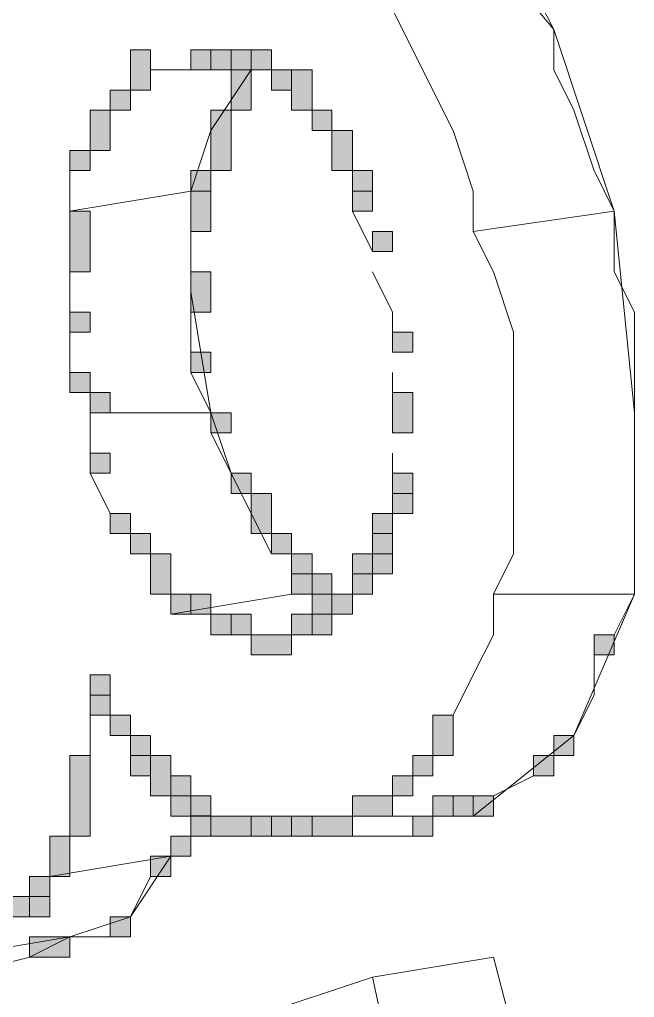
# Model space of a CAD drawing. Header units: inches. Extents: x 11 to 682, y 148 to 1119.
# Drawn here: x 605.49 to 607.32, y 368.52 to 371.43 of the extents above; entities that cross this region are included whole.
import ezdxf

# ---------------------------------------------------------------- set-up
doc = ezdxf.new("R2010")
doc.units = ezdxf.units.IN
doc.header["$MEASUREMENT"] = 0
doc.layers.add('图层 1', color=7, linetype='Continuous')

msp = doc.modelspace()

# ---------------------------------------------------------------- hatches: boundary and pattern name
at = {"layer": '图层 1', "true_color": 0xffffff}
h = msp.add_hatch(color=7, dxfattribs=at)
h.dxf.hatch_style = 2
h.paths.add_polyline_path([(605.8203, 371.2197), (605.8799, 371.2197), (605.8799, 371.3398), (605.8203, 371.3398)])
h = msp.add_hatch(color=7, dxfattribs=at)
h.dxf.hatch_style = 2
h.paths.add_polyline_path([(606, 371.2803), (606.1201, 371.2803), (606.1201, 371.3398), (606, 371.3398)])
h = msp.add_hatch(color=7, dxfattribs=at)
h.dxf.hatch_style = 2
h.paths.add_polyline_path([(606.0596, 371.2803), (606.1797, 371.2803), (606.1797, 371.3398), (606.0596, 371.3398)])
h = msp.add_hatch(color=7, dxfattribs=at)
h.dxf.hatch_style = 2
h.paths.add_polyline_path([(606.1201, 371.2803), (606.2402, 371.2803), (606.2402, 371.3398), (606.1201, 371.3398)])
h = msp.add_hatch(color=7, dxfattribs=at)
h.dxf.hatch_style = 2
h.paths.add_polyline_path([(606.1797, 371.2803), (606.2402, 371.2803), (606.2402, 371.3398), (606.1797, 371.3398)])
h = msp.add_hatch(color=7, dxfattribs=at)
h.dxf.hatch_style = 2
h.paths.add_polyline_path([(606.1797, 371.2803), (606.2402, 371.2803), (606.2402, 371.3398), (606.1797, 371.3398)])
h = msp.add_hatch(color=7, dxfattribs=at)
h.dxf.hatch_style = 2
h.paths.add_polyline_path([(606.1201, 371.1602), (606.1797, 371.1602), (606.1797, 371.2803), (606.1201, 371.2803)])
h = msp.add_hatch(color=7, dxfattribs=at)
h.dxf.hatch_style = 2
h.paths.add_polyline_path([(606.2402, 371.2197), (606.2998, 371.2197), (606.2998, 371.2803), (606.2402, 371.2803)])
h = msp.add_hatch(color=7, dxfattribs=at)
h.dxf.hatch_style = 2
h.paths.add_polyline_path([(606.2402, 371.2197), (606.2998, 371.2197), (606.2998, 371.2803), (606.2402, 371.2803)])
h = msp.add_hatch(color=7, dxfattribs=at)
h.dxf.hatch_style = 2
h.paths.add_polyline_path([(606.2998, 371.1602), (606.3604, 371.1602), (606.3604, 371.2803), (606.2998, 371.2803)])
h = msp.add_hatch(color=7, dxfattribs=at)
h.dxf.hatch_style = 2
h.paths.add_polyline_path([(605.7598, 371.1602), (605.8203, 371.1602), (605.8203, 371.2197), (605.7598, 371.2197)])
h = msp.add_hatch(color=7, dxfattribs=at)
h.dxf.hatch_style = 2
h.paths.add_polyline_path([(605.7598, 371.1602), (605.8203, 371.1602), (605.8203, 371.2197), (605.7598, 371.2197)])
h = msp.add_hatch(color=7, dxfattribs=at)
h.dxf.hatch_style = 2
h.paths.add_polyline_path([(605.7002, 371.04), (605.7598, 371.04), (605.7598, 371.1602), (605.7002, 371.1602)])
h = msp.add_hatch(color=7, dxfattribs=at)
h.dxf.hatch_style = 2
h.paths.add_polyline_path([(606.0596, 370.9805), (606.1201, 370.9805), (606.1201, 371.1602), (606.0596, 371.1602)])
h = msp.add_hatch(color=7, dxfattribs=at)
h.dxf.hatch_style = 2
h.paths.add_polyline_path([(606.3604, 371.0996), (606.4199, 371.0996), (606.4199, 371.1602), (606.3604, 371.1602)])
h = msp.add_hatch(color=7, dxfattribs=at)
h.dxf.hatch_style = 2
h.paths.add_polyline_path([(606.3604, 371.0996), (606.4199, 371.0996), (606.4199, 371.1602), (606.3604, 371.1602)])
h = msp.add_hatch(color=7, dxfattribs=at)
h.dxf.hatch_style = 2
h.paths.add_polyline_path([(606.3604, 371.0996), (606.4199, 371.0996), (606.4199, 371.1602), (606.3604, 371.1602)])
h = msp.add_hatch(color=7, dxfattribs=at)
h.dxf.hatch_style = 2
h.paths.add_polyline_path([(606.4199, 370.9805), (606.4805, 370.9805), (606.4805, 371.0996), (606.4199, 371.0996)])
h = msp.add_hatch(color=7, dxfattribs=at)
h.dxf.hatch_style = 2
h.paths.add_polyline_path([(605.6396, 370.9805), (605.7002, 370.9805), (605.7002, 371.04), (605.6396, 371.04)])
h = msp.add_hatch(color=7, dxfattribs=at)
h.dxf.hatch_style = 2
h.paths.add_polyline_path([(606, 370.9199), (606.0596, 370.9199), (606.0596, 370.9805), (606, 370.9805)])
h = msp.add_hatch(color=7, dxfattribs=at)
h.dxf.hatch_style = 2
h.paths.add_polyline_path([(606.4805, 370.9199), (606.54, 370.9199), (606.54, 370.9805), (606.4805, 370.9805)])
h = msp.add_hatch(color=7, dxfattribs=at)
h.dxf.hatch_style = 2
h.paths.add_polyline_path([(606.4805, 370.8604), (606.54, 370.8604), (606.54, 370.9805), (606.4805, 370.9805)])
h = msp.add_hatch(color=7, dxfattribs=at)
h.dxf.hatch_style = 2
h.paths.add_polyline_path([(606, 370.7998), (606.0596, 370.7998), (606.0596, 370.9199), (606, 370.9199)])
h = msp.add_hatch(color=7, dxfattribs=at)
h.dxf.hatch_style = 2
h.paths.add_polyline_path([(605.6396, 370.6797), (605.7002, 370.6797), (605.7002, 370.8604), (605.6396, 370.8604)])
h = msp.add_hatch(color=7, dxfattribs=at)
h.dxf.hatch_style = 2
h.paths.add_polyline_path([(606.54, 370.7402), (606.5996, 370.7402), (606.5996, 370.7998), (606.54, 370.7998)])
h = msp.add_hatch(color=7, dxfattribs=at)
h.dxf.hatch_style = 2
h.paths.add_polyline_path([(606, 370.5596), (606.0596, 370.5596), (606.0596, 370.6797), (606, 370.6797)])
h = msp.add_hatch(color=7, dxfattribs=at)
h.dxf.hatch_style = 2
h.paths.add_polyline_path([(605.6396, 370.5), (605.7002, 370.5), (605.7002, 370.5596), (605.6396, 370.5596)])
h = msp.add_hatch(color=7, dxfattribs=at)
h.dxf.hatch_style = 2
h.paths.add_polyline_path([(606.5996, 370.4404), (606.6602, 370.4404), (606.6602, 370.5), (606.5996, 370.5)])
h = msp.add_hatch(color=7, dxfattribs=at)
h.dxf.hatch_style = 2
h.paths.add_polyline_path([(606, 370.3799), (606.0596, 370.3799), (606.0596, 370.4404), (606, 370.4404)])
h = msp.add_hatch(color=7, dxfattribs=at)
h.dxf.hatch_style = 2
h.paths.add_polyline_path([(605.6396, 370.3203), (605.7002, 370.3203), (605.7002, 370.3799), (605.6396, 370.3799)])
h = msp.add_hatch(color=7, dxfattribs=at)
h.dxf.hatch_style = 2
h.paths.add_polyline_path([(605.7002, 370.2598), (605.7598, 370.2598), (605.7598, 370.3203), (605.7002, 370.3203)])
h = msp.add_hatch(color=7, dxfattribs=at)
h.dxf.hatch_style = 2
h.paths.add_polyline_path([(606.5996, 370.2002), (606.6602, 370.2002), (606.6602, 370.3203), (606.5996, 370.3203)])
h = msp.add_hatch(color=7, dxfattribs=at)
h.dxf.hatch_style = 2
h.paths.add_polyline_path([(606.0596, 370.2002), (606.1201, 370.2002), (606.1201, 370.2598), (606.0596, 370.2598)])
h = msp.add_hatch(color=7, dxfattribs=at)
h.dxf.hatch_style = 2
h.paths.add_polyline_path([(605.7002, 370.0801), (605.7598, 370.0801), (605.7598, 370.1396), (605.7002, 370.1396)])
h = msp.add_hatch(color=7, dxfattribs=at)
h.dxf.hatch_style = 2
h.paths.add_polyline_path([(606.1201, 370.0195), (606.1797, 370.0195), (606.1797, 370.0801), (606.1201, 370.0801)])
h = msp.add_hatch(color=7, dxfattribs=at)
h.dxf.hatch_style = 2
h.paths.add_polyline_path([(606.5996, 370.0195), (606.6602, 370.0195), (606.6602, 370.0801), (606.5996, 370.0801)])
h = msp.add_hatch(color=7, dxfattribs=at)
h.dxf.hatch_style = 2
h.paths.add_polyline_path([(606.1797, 369.9004), (606.2402, 369.9004), (606.2402, 370.0195), (606.1797, 370.0195)])
h = msp.add_hatch(color=7, dxfattribs=at)
h.dxf.hatch_style = 2
h.paths.add_polyline_path([(606.5996, 369.96), (606.6602, 369.96), (606.6602, 370.0195), (606.5996, 370.0195)])
h = msp.add_hatch(color=7, dxfattribs=at)
h.dxf.hatch_style = 2
h.paths.add_polyline_path([(605.7598, 369.9004), (605.8203, 369.9004), (605.8203, 369.96), (605.7598, 369.96)])
h = msp.add_hatch(color=7, dxfattribs=at)
h.dxf.hatch_style = 2
h.paths.add_polyline_path([(606.54, 369.8398), (606.5996, 369.8398), (606.5996, 369.96), (606.54, 369.96)])
h = msp.add_hatch(color=7, dxfattribs=at)
h.dxf.hatch_style = 2
h.paths.add_polyline_path([(605.8203, 369.8398), (605.8799, 369.8398), (605.8799, 369.9004), (605.8203, 369.9004)])
h = msp.add_hatch(color=7, dxfattribs=at)
h.dxf.hatch_style = 2
h.paths.add_polyline_path([(606.2402, 369.8398), (606.2998, 369.8398), (606.2998, 369.9004), (606.2402, 369.9004)])
h = msp.add_hatch(color=7, dxfattribs=at)
h.dxf.hatch_style = 2
h.paths.add_polyline_path([(606.2402, 369.8398), (606.2998, 369.8398), (606.2998, 369.9004), (606.2402, 369.9004)])
h = msp.add_hatch(color=7, dxfattribs=at)
h.dxf.hatch_style = 2
h.paths.add_polyline_path([(606.2402, 369.8398), (606.2998, 369.8398), (606.2998, 369.9004), (606.2402, 369.9004)])
h = msp.add_hatch(color=7, dxfattribs=at)
h.dxf.hatch_style = 2
h.paths.add_polyline_path([(606.54, 369.7803), (606.5996, 369.7803), (606.5996, 369.9004), (606.54, 369.9004)])
h = msp.add_hatch(color=7, dxfattribs=at)
h.dxf.hatch_style = 2
h.paths.add_polyline_path([(605.8799, 369.7197), (605.9404, 369.7197), (605.9404, 369.8398), (605.8799, 369.8398)])
h = msp.add_hatch(color=7, dxfattribs=at)
h.dxf.hatch_style = 2
h.paths.add_polyline_path([(606.2998, 369.7803), (606.3604, 369.7803), (606.3604, 369.8398), (606.2998, 369.8398)])
h = msp.add_hatch(color=7, dxfattribs=at)
h.dxf.hatch_style = 2
h.paths.add_polyline_path([(606.2998, 369.7197), (606.3604, 369.7197), (606.3604, 369.8398), (606.2998, 369.8398)])
h = msp.add_hatch(color=7, dxfattribs=at)
h.dxf.hatch_style = 2
h.paths.add_polyline_path([(606.4805, 369.7197), (606.54, 369.7197), (606.54, 369.8398), (606.4805, 369.8398)])
h = msp.add_hatch(color=7, dxfattribs=at)
h.dxf.hatch_style = 2
h.paths.add_polyline_path([(606.3604, 369.7197), (606.4199, 369.7197), (606.4199, 369.7803), (606.3604, 369.7803)])
h = msp.add_hatch(color=7, dxfattribs=at)
h.dxf.hatch_style = 2
h.paths.add_polyline_path([(606.3604, 369.6602), (606.4199, 369.6602), (606.4199, 369.7803), (606.3604, 369.7803)])
h = msp.add_hatch(color=7, dxfattribs=at)
h.dxf.hatch_style = 2
h.paths.add_polyline_path([(606.4805, 369.7197), (606.54, 369.7197), (606.54, 369.7803), (606.4805, 369.7803)])
h = msp.add_hatch(color=7, dxfattribs=at)
h.dxf.hatch_style = 2
h.paths.add_polyline_path([(605.9404, 369.6602), (606, 369.6602), (606, 369.7197), (605.9404, 369.7197)])
h = msp.add_hatch(color=7, dxfattribs=at)
h.dxf.hatch_style = 2
h.paths.add_polyline_path([(606, 369.6602), (606.0596, 369.6602), (606.0596, 369.7197), (606, 369.7197)])
h = msp.add_hatch(color=7, dxfattribs=at)
h.dxf.hatch_style = 2
h.paths.add_polyline_path([(606.3604, 369.6602), (606.4805, 369.6602), (606.4805, 369.7197), (606.3604, 369.7197)])
h = msp.add_hatch(color=7, dxfattribs=at)
h.dxf.hatch_style = 2
h.paths.add_polyline_path([(606.4199, 369.6602), (606.4805, 369.6602), (606.4805, 369.7197), (606.4199, 369.7197)])
h = msp.add_hatch(color=7, dxfattribs=at)
h.dxf.hatch_style = 2
h.paths.add_polyline_path([(606.4199, 369.6602), (606.4805, 369.6602), (606.4805, 369.7197), (606.4199, 369.7197)])
h = msp.add_hatch(color=7, dxfattribs=at)
h.dxf.hatch_style = 2
h.paths.add_polyline_path([(606.4199, 369.6602), (606.4805, 369.6602), (606.4805, 369.7197), (606.4199, 369.7197)])
h = msp.add_hatch(color=7, dxfattribs=at)
h.dxf.hatch_style = 2
h.paths.add_polyline_path([(606.4199, 369.6602), (606.4805, 369.6602), (606.4805, 369.7197), (606.4199, 369.7197)])
h = msp.add_hatch(color=7, dxfattribs=at)
h.dxf.hatch_style = 2
h.paths.add_polyline_path([(606.0596, 369.5996), (606.1797, 369.5996), (606.1797, 369.6602), (606.0596, 369.6602)])
h = msp.add_hatch(color=7, dxfattribs=at)
h.dxf.hatch_style = 2
h.paths.add_polyline_path([(606.0596, 369.5996), (606.1201, 369.5996), (606.1201, 369.6602), (606.0596, 369.6602)])
h = msp.add_hatch(color=7, dxfattribs=at)
h.dxf.hatch_style = 2
h.paths.add_polyline_path([(606.2998, 369.5996), (606.3604, 369.5996), (606.3604, 369.6602), (606.2998, 369.6602)])
h = msp.add_hatch(color=7, dxfattribs=at)
h.dxf.hatch_style = 2
h.paths.add_polyline_path([(606.3604, 369.5996), (606.4199, 369.5996), (606.4199, 369.6602), (606.3604, 369.6602)])
h = msp.add_hatch(color=7, dxfattribs=at)
h.dxf.hatch_style = 2
h.paths.add_polyline_path([(606.1797, 369.54), (606.2998, 369.54), (606.2998, 369.5996), (606.1797, 369.5996)])
h = msp.add_hatch(color=7, dxfattribs=at)
h.dxf.hatch_style = 2
h.paths.add_polyline_path([(607.2002, 369.54), (607.2598, 369.54), (607.2598, 369.5996), (607.2002, 369.5996)])
h = msp.add_hatch(color=7, dxfattribs=at)
h.dxf.hatch_style = 2
h.paths.add_polyline_path([(605.7002, 369.3604), (605.7598, 369.3604), (605.7598, 369.4805), (605.7002, 369.4805)])
h = msp.add_hatch(color=7, dxfattribs=at)
h.dxf.hatch_style = 2
h.paths.add_polyline_path([(605.7002, 369.3604), (605.7598, 369.3604), (605.7598, 369.4199), (605.7002, 369.4199)])
h = msp.add_hatch(color=7, dxfattribs=at)
h.dxf.hatch_style = 2
h.paths.add_polyline_path([(605.7598, 369.2998), (605.8203, 369.2998), (605.8203, 369.3604), (605.7598, 369.3604)])
h = msp.add_hatch(color=7, dxfattribs=at)
h.dxf.hatch_style = 2
h.paths.add_polyline_path([(606.7197, 369.2402), (606.7803, 369.2402), (606.7803, 369.3604), (606.7197, 369.3604)])
h = msp.add_hatch(color=7, dxfattribs=at)
h.dxf.hatch_style = 2
h.paths.add_polyline_path([(605.8203, 369.2402), (605.8799, 369.2402), (605.8799, 369.2998), (605.8203, 369.2998)])
h = msp.add_hatch(color=7, dxfattribs=at)
h.dxf.hatch_style = 2
h.paths.add_polyline_path([(605.8203, 369.1797), (605.8799, 369.1797), (605.8799, 369.2998), (605.8203, 369.2998)])
h = msp.add_hatch(color=7, dxfattribs=at)
h.dxf.hatch_style = 2
h.paths.add_polyline_path([(607.0801, 369.2402), (607.1396, 369.2402), (607.1396, 369.2998), (607.0801, 369.2998)])
h = msp.add_hatch(color=7, dxfattribs=at)
h.dxf.hatch_style = 2
h.paths.add_polyline_path([(605.6396, 369), (605.7002, 369), (605.7002, 369.2402), (605.6396, 369.2402)])
h = msp.add_hatch(color=7, dxfattribs=at)
h.dxf.hatch_style = 2
h.paths.add_polyline_path([(605.8799, 369.1201), (605.9404, 369.1201), (605.9404, 369.2402), (605.8799, 369.2402)])
h = msp.add_hatch(color=7, dxfattribs=at)
h.dxf.hatch_style = 2
h.paths.add_polyline_path([(606.6602, 369.1797), (606.7197, 369.1797), (606.7197, 369.2402), (606.6602, 369.2402)])
h = msp.add_hatch(color=7, dxfattribs=at)
h.dxf.hatch_style = 2
h.paths.add_polyline_path([(606.6602, 369.1797), (606.7197, 369.1797), (606.7197, 369.2402), (606.6602, 369.2402)])
h = msp.add_hatch(color=7, dxfattribs=at)
h.dxf.hatch_style = 2
h.paths.add_polyline_path([(607.0195, 369.1797), (607.0801, 369.1797), (607.0801, 369.2402), (607.0195, 369.2402)])
h = msp.add_hatch(color=7, dxfattribs=at)
h.dxf.hatch_style = 2
h.paths.add_polyline_path([(605.9404, 369.0596), (606, 369.0596), (606, 369.1797), (605.9404, 369.1797)])
h = msp.add_hatch(color=7, dxfattribs=at)
h.dxf.hatch_style = 2
h.paths.add_polyline_path([(606.5996, 369.1201), (606.6602, 369.1201), (606.6602, 369.1797), (606.5996, 369.1797)])
h = msp.add_hatch(color=7, dxfattribs=at)
h.dxf.hatch_style = 2
h.paths.add_polyline_path([(605.9404, 369.0596), (606.0596, 369.0596), (606.0596, 369.1201), (605.9404, 369.1201)])
h = msp.add_hatch(color=7, dxfattribs=at)
h.dxf.hatch_style = 2
h.paths.add_polyline_path([(606, 369), (606.0596, 369), (606.0596, 369.1201), (606, 369.1201)])
h = msp.add_hatch(color=7, dxfattribs=at)
h.dxf.hatch_style = 2
h.paths.add_polyline_path([(606, 369.0596), (606.0596, 369.0596), (606.0596, 369.1201), (606, 369.1201)])
h = msp.add_hatch(color=7, dxfattribs=at)
h.dxf.hatch_style = 2
h.paths.add_polyline_path([(606.4805, 369.0596), (606.5996, 369.0596), (606.5996, 369.1201), (606.4805, 369.1201)])
h = msp.add_hatch(color=7, dxfattribs=at)
h.dxf.hatch_style = 2
h.paths.add_polyline_path([(606.7197, 369.0596), (606.7803, 369.0596), (606.7803, 369.1201), (606.7197, 369.1201)])
h = msp.add_hatch(color=7, dxfattribs=at)
h.dxf.hatch_style = 2
h.paths.add_polyline_path([(606.7197, 369.0596), (606.8398, 369.0596), (606.8398, 369.1201), (606.7197, 369.1201)])
h = msp.add_hatch(color=7, dxfattribs=at)
h.dxf.hatch_style = 2
h.paths.add_polyline_path([(606.7803, 369.0596), (606.8398, 369.0596), (606.8398, 369.1201), (606.7803, 369.1201)])
h = msp.add_hatch(color=7, dxfattribs=at)
h.dxf.hatch_style = 2
h.paths.add_polyline_path([(606.8398, 369.0596), (606.9004, 369.0596), (606.9004, 369.1201), (606.8398, 369.1201)])
h = msp.add_hatch(color=7, dxfattribs=at)
h.dxf.hatch_style = 2
h.paths.add_polyline_path([(606, 369), (606.0596, 369), (606.0596, 369.0596), (606, 369.0596)])
h = msp.add_hatch(color=7, dxfattribs=at)
h.dxf.hatch_style = 2
h.paths.add_polyline_path([(606.0596, 369), (606.2402, 369), (606.2402, 369.0596), (606.0596, 369.0596)])
h = msp.add_hatch(color=7, dxfattribs=at)
h.dxf.hatch_style = 2
h.paths.add_polyline_path([(606.1797, 369), (606.3604, 369), (606.3604, 369.0596), (606.1797, 369.0596)])
h = msp.add_hatch(color=7, dxfattribs=at)
h.dxf.hatch_style = 2
h.paths.add_polyline_path([(606.2998, 369), (606.3604, 369), (606.3604, 369.0596), (606.2998, 369.0596)])
h = msp.add_hatch(color=7, dxfattribs=at)
h.dxf.hatch_style = 2
h.paths.add_polyline_path([(606.2998, 369), (606.4805, 369), (606.4805, 369.0596), (606.2998, 369.0596)])
h = msp.add_hatch(color=7, dxfattribs=at)
h.dxf.hatch_style = 2
h.paths.add_polyline_path([(606.6602, 369), (606.7197, 369), (606.7197, 369.0596), (606.6602, 369.0596)])
h = msp.add_hatch(color=7, dxfattribs=at)
h.dxf.hatch_style = 2
h.paths.add_polyline_path([(605.5801, 368.8799), (605.6396, 368.8799), (605.6396, 369), (605.5801, 369)])
h = msp.add_hatch(color=7, dxfattribs=at)
h.dxf.hatch_style = 2
h.paths.add_polyline_path([(605.9404, 368.9404), (606, 368.9404), (606, 369), (605.9404, 369)])
h = msp.add_hatch(color=7, dxfattribs=at)
h.dxf.hatch_style = 2
h.paths.add_polyline_path([(605.9404, 368.9404), (606, 368.9404), (606, 369), (605.9404, 369)])
h = msp.add_hatch(color=7, dxfattribs=at)
h.dxf.hatch_style = 2
h.paths.add_polyline_path([(605.8799, 368.8799), (605.9404, 368.8799), (605.9404, 368.9404), (605.8799, 368.9404)])
h = msp.add_hatch(color=7, dxfattribs=at)
h.dxf.hatch_style = 2
h.paths.add_polyline_path([(605.5195, 368.8203), (605.5801, 368.8203), (605.5801, 368.8799), (605.5195, 368.8799)])
h = msp.add_hatch(color=7, dxfattribs=at)
h.dxf.hatch_style = 2
h.paths.add_polyline_path([(605.46, 368.7598), (605.5195, 368.7598), (605.5195, 368.8203), (605.46, 368.8203)])
h = msp.add_hatch(color=7, dxfattribs=at)
h.dxf.hatch_style = 2
h.paths.add_polyline_path([(605.46, 368.7598), (605.5801, 368.7598), (605.5801, 368.8203), (605.46, 368.8203)])
h = msp.add_hatch(color=7, dxfattribs=at)
h.dxf.hatch_style = 2
h.paths.add_polyline_path([(605.7598, 368.7002), (605.8203, 368.7002), (605.8203, 368.7598), (605.7598, 368.7598)])
h = msp.add_hatch(color=7, dxfattribs=at)
h.dxf.hatch_style = 2
h.paths.add_polyline_path([(605.5195, 368.6396), (605.6396, 368.6396), (605.6396, 368.7002), (605.5195, 368.7002)])

# ---------------------------------------------------------------- linework, layer by layer
at = {"layer": '图层 1', "color": 7, "lineweight": 18, "true_color": 0xffffff}
for points in [[(606.7803, 371.7598), (607.0801, 371.4004)], [(607.0195, 371.5195), (607.0801, 371.4004)], [(606.5996, 371.46), (606.6602, 371.3398)], [(607.0801, 371.4004), (607.2598, 370.8604)], [(607.0801, 371.2803), (607.0801, 371.4004)], [(606.6602, 371.3398), (606.7197, 371.2197)], [(605.8799, 371.2803), (606, 371.2803)], [(606, 370.9199), (606.0596, 371.0996), (606.1797, 371.2803)], [(606.1797, 371.2803), (606.1797, 371.2197)], [(607.0801, 371.2803), (607.1396, 371.1602)], [(606.7197, 371.2197), (606.7803, 371.0996)], [(607.1396, 371.1602), (607.2002, 370.9795)], [(606.7803, 371.0996), (606.8398, 370.9199)], [(605.6396, 370.8604), (605.6396, 370.9805)], [(607.2002, 370.9805), (607.2598, 370.8604)], [(605.6396, 370.8604), (606, 370.9199)], [(606, 370.6201), (606, 370.9199)], [(606.8398, 370.7998), (606.8398, 370.9199)], [(606.4805, 370.8604), (606.54, 370.7402)], [(606.8398, 370.7998), (607.2598, 370.8604)], [(607.2598, 370.8604), (607.3203, 370.2598)], [(607.2598, 370.6797), (607.2598, 370.8604)], [(606, 370.6797), (606, 370.7998)], [(606.8398, 370.7998), (606.9004, 370.6797)], [(605.6396, 370.5596), (605.6396, 370.6797)], [(606.54, 370.6797), (606.5996, 370.5596), (606.5996, 370.4404)], [(606.9004, 370.6797), (606.96, 370.5)], [(607.2598, 370.6797), (607.3203, 370.5596)], [(606, 370.6201), (606.0596, 370.2598)], [(606, 370.4404), (606, 370.5596)], [(607.2598, 369.5996), (607.3203, 369.7197), (607.3203, 369.8398), (607.3203, 370.0195), (607.3203, 370.1396), (607.3203, 370.2598), (607.3203, 370.3799), (607.3203, 370.5596)], [(605.6396, 370.3799), (605.6396, 370.5)], [(606.9004, 369.7197), (606.96, 369.8398), (606.96, 369.96), (606.96, 370.0801), (606.96, 370.2002), (606.96, 370.3799), (606.96, 370.5)], [(606, 370.3799), (606.0596, 370.2598)], [(606.5996, 370.3799), (606.5996, 370.2598)], [(605.7002, 370.2598), (606.0605, 370.2598)], [(605.7002, 370.1396), (605.7002, 370.2598)], [(606.0596, 370.2598), (606.1201, 370.0801)], [(607.3203, 369.7197), (607.3203, 370.2598)], [(606.0596, 370.2002), (606.1201, 370.0801)], [(606.5996, 370.1396), (606.5996, 370.0195)], [(605.7002, 370.0801), (605.7598, 369.96)], [(606.1201, 370.0801), (606.1797, 369.96)], [(606.1797, 369.96), (606.2402, 369.8398)], [(606.2998, 369.7803), (606.2998, 369.7197)], [(605.9404, 369.6602), (606.2998, 369.7197)], [(606.7803, 369.3604), (606.8398, 369.4805), (606.9004, 369.5996), (606.9004, 369.7197)], [(606.8398, 369.0596), (607.1396, 369.2998), (607.3203, 369.7197)], [(606.9004, 369.7197), (607.3203, 369.7197)], [(606.3594, 369.6602), (606.4199, 369.6602)], [(607.1396, 369.2998), (607.2002, 369.4199), (607.2002, 369.54)], [(605.7002, 369.2402), (605.7002, 369.3604)], [(606.9004, 369.1201), (607.0195, 369.1797)], [(606, 369.0605), (606.0596, 369.0605), (606.0596, 369)], [(606.4805, 369.0596), (606.8398, 369.0596)], [(606.6602, 369.0596), (606.7803, 369.0596)], [(606.4199, 369), (606.6602, 369)], [(605.5801, 368.8799), (605.9404, 368.9404)], [(605.6396, 368.7002), (605.8203, 368.7598), (605.9404, 368.9404)], [(605.8203, 368.7598), (605.8799, 368.8799)], [(605.2803, 368.6396), (605.6396, 368.7002)], [(605.5195, 368.6396), (605.6396, 368.7002)], [(605.6396, 368.7002), (605.7598, 368.7002)], [(605.2803, 368.5801), (605.5205, 368.6396)], [(606.54, 368.5801), (606.9004, 368.6396)], [(606.9004, 368.6396), (607.2598, 367.2598)], [(606.9004, 368.6396), (607.2598, 367.2598)], [(606.1797, 368.46), (606.54, 368.5801)], [(606.54, 368.5801), (606.8398, 367.2002)]]:
    msp.add_lwpolyline(points, dxfattribs=at)
at = {"layer": '图层 1', "lineweight": 0}
for points in [[(605.8203, 371.2197), (605.8799, 371.2197), (605.8799, 371.3398), (605.8203, 371.3398), (605.8203, 371.2197)], [(606, 371.2803), (606.1201, 371.2803), (606.1201, 371.3398), (606, 371.3398), (606, 371.2803)], [(606.0596, 371.2803), (606.1797, 371.2803), (606.1797, 371.3398), (606.0596, 371.3398), (606.0596, 371.2803)], [(606.1201, 371.2803), (606.2402, 371.2803), (606.2402, 371.3398), (606.1201, 371.3398), (606.1201, 371.2803)], [(606.1797, 371.2803), (606.2402, 371.2803), (606.2402, 371.3398), (606.1797, 371.3398), (606.1797, 371.2803)], [(606.1797, 371.2803), (606.2402, 371.2803), (606.2402, 371.3398), (606.1797, 371.3398), (606.1797, 371.2803)], [(606.1201, 371.1602), (606.1797, 371.1602), (606.1797, 371.2803), (606.1201, 371.2803), (606.1201, 371.1602)], [(606.2402, 371.2197), (606.2998, 371.2197), (606.2998, 371.2803), (606.2402, 371.2803), (606.2402, 371.2197)], [(606.2402, 371.2197), (606.2998, 371.2197), (606.2998, 371.2803), (606.2402, 371.2803), (606.2402, 371.2197)], [(606.2998, 371.1602), (606.3604, 371.1602), (606.3604, 371.2803), (606.2998, 371.2803), (606.2998, 371.1602)], [(605.7598, 371.1602), (605.8203, 371.1602), (605.8203, 371.2197), (605.7598, 371.2197), (605.7598, 371.1602)], [(605.7598, 371.1602), (605.8203, 371.1602), (605.8203, 371.2197), (605.7598, 371.2197), (605.7598, 371.1602)], [(605.7002, 371.04), (605.7598, 371.04), (605.7598, 371.1602), (605.7002, 371.1602), (605.7002, 371.04)], [(606.0596, 370.9805), (606.1201, 370.9805), (606.1201, 371.1602), (606.0596, 371.1602), (606.0596, 370.9805)], [(606.3604, 371.0996), (606.4199, 371.0996), (606.4199, 371.1602), (606.3604, 371.1602), (606.3604, 371.0996)], [(606.3604, 371.0996), (606.4199, 371.0996), (606.4199, 371.1602), (606.3604, 371.1602), (606.3604, 371.0996)], [(606.3604, 371.0996), (606.4199, 371.0996), (606.4199, 371.1602), (606.3604, 371.1602), (606.3604, 371.0996)], [(606.4199, 370.9805), (606.4805, 370.9805), (606.4805, 371.0996), (606.4199, 371.0996), (606.4199, 370.9805)], [(605.6396, 370.9805), (605.7002, 370.9805), (605.7002, 371.04), (605.6396, 371.04), (605.6396, 370.9805)], [(606, 370.9199), (606.0596, 370.9199), (606.0596, 370.9805), (606, 370.9805), (606, 370.9199)], [(606.4805, 370.9199), (606.54, 370.9199), (606.54, 370.9805), (606.4805, 370.9805), (606.4805, 370.9199)], [(606.4805, 370.8604), (606.54, 370.8604), (606.54, 370.9805), (606.4805, 370.9805), (606.4805, 370.8604)], [(606, 370.7998), (606.0596, 370.7998), (606.0596, 370.9199), (606, 370.9199), (606, 370.7998)], [(605.6396, 370.6797), (605.7002, 370.6797), (605.7002, 370.8604), (605.6396, 370.8604), (605.6396, 370.6797)], [(606.54, 370.7402), (606.5996, 370.7402), (606.5996, 370.7998), (606.54, 370.7998), (606.54, 370.7402)], [(606, 370.5596), (606.0596, 370.5596), (606.0596, 370.6797), (606, 370.6797), (606, 370.5596)], [(605.6396, 370.5), (605.7002, 370.5), (605.7002, 370.5596), (605.6396, 370.5596), (605.6396, 370.5)], [(606.5996, 370.4404), (606.6602, 370.4404), (606.6602, 370.5), (606.5996, 370.5), (606.5996, 370.4404)], [(606, 370.3799), (606.0596, 370.3799), (606.0596, 370.4404), (606, 370.4404), (606, 370.3799)], [(605.6396, 370.3203), (605.7002, 370.3203), (605.7002, 370.3799), (605.6396, 370.3799), (605.6396, 370.3203)], [(605.7002, 370.2598), (605.7598, 370.2598), (605.7598, 370.3203), (605.7002, 370.3203), (605.7002, 370.2598)], [(606.5996, 370.2002), (606.6602, 370.2002), (606.6602, 370.3203), (606.5996, 370.3203), (606.5996, 370.2002)], [(606.0596, 370.2002), (606.1201, 370.2002), (606.1201, 370.2598), (606.0596, 370.2598), (606.0596, 370.2002)], [(605.7002, 370.0801), (605.7598, 370.0801), (605.7598, 370.1396), (605.7002, 370.1396), (605.7002, 370.0801)], [(606.1201, 370.0195), (606.1797, 370.0195), (606.1797, 370.0801), (606.1201, 370.0801), (606.1201, 370.0195)], [(606.5996, 370.0195), (606.6602, 370.0195), (606.6602, 370.0801), (606.5996, 370.0801), (606.5996, 370.0195)], [(606.1797, 369.9004), (606.2402, 369.9004), (606.2402, 370.0195), (606.1797, 370.0195), (606.1797, 369.9004)], [(606.5996, 369.96), (606.6602, 369.96), (606.6602, 370.0195), (606.5996, 370.0195), (606.5996, 369.96)], [(605.7598, 369.9004), (605.8203, 369.9004), (605.8203, 369.96), (605.7598, 369.96), (605.7598, 369.9004)], [(606.54, 369.8398), (606.5996, 369.8398), (606.5996, 369.96), (606.54, 369.96), (606.54, 369.8398)], [(605.8203, 369.8398), (605.8799, 369.8398), (605.8799, 369.9004), (605.8203, 369.9004), (605.8203, 369.8398)], [(606.2402, 369.8398), (606.2998, 369.8398), (606.2998, 369.9004), (606.2402, 369.9004), (606.2402, 369.8398)], [(606.2402, 369.8398), (606.2998, 369.8398), (606.2998, 369.9004), (606.2402, 369.9004), (606.2402, 369.8398)], [(606.2402, 369.8398), (606.2998, 369.8398), (606.2998, 369.9004), (606.2402, 369.9004), (606.2402, 369.8398)], [(606.54, 369.7803), (606.5996, 369.7803), (606.5996, 369.9004), (606.54, 369.9004), (606.54, 369.7803)], [(605.8799, 369.7197), (605.9404, 369.7197), (605.9404, 369.8398), (605.8799, 369.8398), (605.8799, 369.7197)], [(606.2998, 369.7803), (606.3604, 369.7803), (606.3604, 369.8398), (606.2998, 369.8398), (606.2998, 369.7803)], [(606.2998, 369.7197), (606.3604, 369.7197), (606.3604, 369.8398), (606.2998, 369.8398), (606.2998, 369.7197)], [(606.4805, 369.7197), (606.54, 369.7197), (606.54, 369.8398), (606.4805, 369.8398), (606.4805, 369.7197)], [(606.3604, 369.7197), (606.4199, 369.7197), (606.4199, 369.7803), (606.3604, 369.7803), (606.3604, 369.7197)], [(606.3604, 369.6602), (606.4199, 369.6602), (606.4199, 369.7803), (606.3604, 369.7803), (606.3604, 369.6602)], [(606.4805, 369.7197), (606.54, 369.7197), (606.54, 369.7803), (606.4805, 369.7803), (606.4805, 369.7197)], [(605.9404, 369.6602), (606, 369.6602), (606, 369.7197), (605.9404, 369.7197), (605.9404, 369.6602)], [(606, 369.6602), (606.0596, 369.6602), (606.0596, 369.7197), (606, 369.7197), (606, 369.6602)], [(606.3604, 369.6602), (606.4805, 369.6602), (606.4805, 369.7197), (606.3604, 369.7197), (606.3604, 369.6602)], [(606.4199, 369.6602), (606.4805, 369.6602), (606.4805, 369.7197), (606.4199, 369.7197), (606.4199, 369.6602)], [(606.4199, 369.6602), (606.4805, 369.6602), (606.4805, 369.7197), (606.4199, 369.7197), (606.4199, 369.6602)], [(606.4199, 369.6602), (606.4805, 369.6602), (606.4805, 369.7197), (606.4199, 369.7197), (606.4199, 369.6602)], [(606.4199, 369.6602), (606.4805, 369.6602), (606.4805, 369.7197), (606.4199, 369.7197), (606.4199, 369.6602)], [(606.0596, 369.5996), (606.1797, 369.5996), (606.1797, 369.6602), (606.0596, 369.6602), (606.0596, 369.5996)], [(606.0596, 369.5996), (606.1201, 369.5996), (606.1201, 369.6602), (606.0596, 369.6602), (606.0596, 369.5996)], [(606.2998, 369.5996), (606.3604, 369.5996), (606.3604, 369.6602), (606.2998, 369.6602), (606.2998, 369.5996)], [(606.3604, 369.5996), (606.4199, 369.5996), (606.4199, 369.6602), (606.3604, 369.6602), (606.3604, 369.5996)], [(606.1797, 369.54), (606.2998, 369.54), (606.2998, 369.5996), (606.1797, 369.5996), (606.1797, 369.54)], [(607.2002, 369.54), (607.2598, 369.54), (607.2598, 369.5996), (607.2002, 369.5996), (607.2002, 369.54)], [(605.7002, 369.3604), (605.7598, 369.3604), (605.7598, 369.4805), (605.7002, 369.4805), (605.7002, 369.3604)], [(605.7002, 369.3604), (605.7598, 369.3604), (605.7598, 369.4199), (605.7002, 369.4199), (605.7002, 369.3604)], [(605.7598, 369.2998), (605.8203, 369.2998), (605.8203, 369.3604), (605.7598, 369.3604), (605.7598, 369.2998)], [(606.7197, 369.2402), (606.7803, 369.2402), (606.7803, 369.3604), (606.7197, 369.3604), (606.7197, 369.2402)], [(605.8203, 369.2402), (605.8799, 369.2402), (605.8799, 369.2998), (605.8203, 369.2998), (605.8203, 369.2402)], [(605.8203, 369.1797), (605.8799, 369.1797), (605.8799, 369.2998), (605.8203, 369.2998), (605.8203, 369.1797)], [(607.0801, 369.2402), (607.1396, 369.2402), (607.1396, 369.2998), (607.0801, 369.2998), (607.0801, 369.2402)], [(605.6396, 369), (605.7002, 369), (605.7002, 369.2402), (605.6396, 369.2402), (605.6396, 369)], [(605.8799, 369.1201), (605.9404, 369.1201), (605.9404, 369.2402), (605.8799, 369.2402), (605.8799, 369.1201)], [(606.6602, 369.1797), (606.7197, 369.1797), (606.7197, 369.2402), (606.6602, 369.2402), (606.6602, 369.1797)], [(606.6602, 369.1797), (606.7197, 369.1797), (606.7197, 369.2402), (606.6602, 369.2402), (606.6602, 369.1797)], [(607.0195, 369.1797), (607.0801, 369.1797), (607.0801, 369.2402), (607.0195, 369.2402), (607.0195, 369.1797)], [(605.9404, 369.0596), (606, 369.0596), (606, 369.1797), (605.9404, 369.1797), (605.9404, 369.0596)], [(606.5996, 369.1201), (606.6602, 369.1201), (606.6602, 369.1797), (606.5996, 369.1797), (606.5996, 369.1201)], [(605.9404, 369.0596), (606.0596, 369.0596), (606.0596, 369.1201), (605.9404, 369.1201), (605.9404, 369.0596)], [(606, 369), (606.0596, 369), (606.0596, 369.1201), (606, 369.1201), (606, 369)], [(606, 369.0596), (606.0596, 369.0596), (606.0596, 369.1201), (606, 369.1201), (606, 369.0596)], [(606.4805, 369.0596), (606.5996, 369.0596), (606.5996, 369.1201), (606.4805, 369.1201), (606.4805, 369.0596)], [(606.7197, 369.0596), (606.7803, 369.0596), (606.7803, 369.1201), (606.7197, 369.1201), (606.7197, 369.0596)], [(606.7197, 369.0596), (606.8398, 369.0596), (606.8398, 369.1201), (606.7197, 369.1201), (606.7197, 369.0596)], [(606.7803, 369.0596), (606.8398, 369.0596), (606.8398, 369.1201), (606.7803, 369.1201), (606.7803, 369.0596)], [(606.8398, 369.0596), (606.9004, 369.0596), (606.9004, 369.1201), (606.8398, 369.1201), (606.8398, 369.0596)], [(606, 369), (606.0596, 369), (606.0596, 369.0596), (606, 369.0596), (606, 369)], [(606.0596, 369), (606.2402, 369), (606.2402, 369.0596), (606.0596, 369.0596), (606.0596, 369)], [(606.1797, 369), (606.3604, 369), (606.3604, 369.0596), (606.1797, 369.0596), (606.1797, 369)], [(606.2998, 369), (606.3604, 369), (606.3604, 369.0596), (606.2998, 369.0596), (606.2998, 369)], [(606.2998, 369), (606.4805, 369), (606.4805, 369.0596), (606.2998, 369.0596), (606.2998, 369)], [(606.6602, 369), (606.7197, 369), (606.7197, 369.0596), (606.6602, 369.0596), (606.6602, 369)], [(605.5801, 368.8799), (605.6396, 368.8799), (605.6396, 369), (605.5801, 369), (605.5801, 368.8799)], [(605.9404, 368.9404), (606, 368.9404), (606, 369), (605.9404, 369), (605.9404, 368.9404)], [(605.9404, 368.9404), (606, 368.9404), (606, 369), (605.9404, 369), (605.9404, 368.9404)], [(605.8799, 368.8799), (605.9404, 368.8799), (605.9404, 368.9404), (605.8799, 368.9404), (605.8799, 368.8799)], [(605.5195, 368.8203), (605.5801, 368.8203), (605.5801, 368.8799), (605.5195, 368.8799), (605.5195, 368.8203)], [(605.46, 368.7598), (605.5195, 368.7598), (605.5195, 368.8203), (605.46, 368.8203), (605.46, 368.7598)], [(605.46, 368.7598), (605.5801, 368.7598), (605.5801, 368.8203), (605.46, 368.8203), (605.46, 368.7598)], [(605.7598, 368.7002), (605.8203, 368.7002), (605.8203, 368.7598), (605.7598, 368.7598), (605.7598, 368.7002)], [(605.5195, 368.6396), (605.6396, 368.6396), (605.6396, 368.7002), (605.5195, 368.7002), (605.5195, 368.6396)]]:
    msp.add_lwpolyline(points, dxfattribs=at)

doc.saveas('drawing.dxf')
